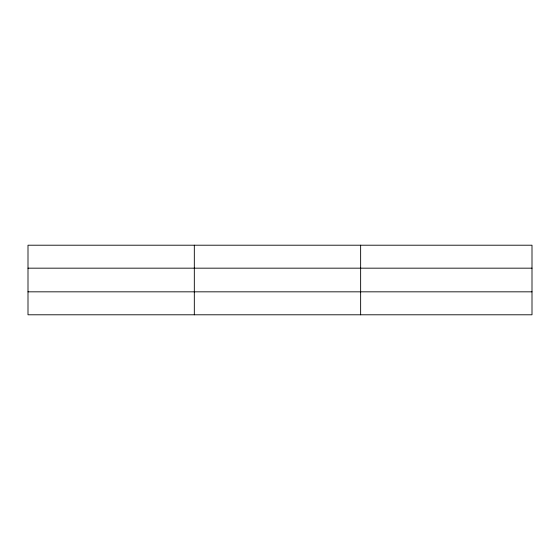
<?xml version="1.0" encoding="UTF-8"?>
<svg xmlns="http://www.w3.org/2000/svg" width="560" height="560" viewBox="0 0 560 560"><rect width="100%" height="100%" fill="white"/><g stroke="black" fill="none" stroke-linecap="round" stroke-linejoin="round"><path stroke-width="0.84" d="M194.32 245.21L194.32 314.79M360.64 245.21L360.64 314.79M532 268.17L532 245.21L28 245.21L28 314.79L532 314.79L532 268.17L28 268.17M28 291.83L532 291.83"/></g></svg>
